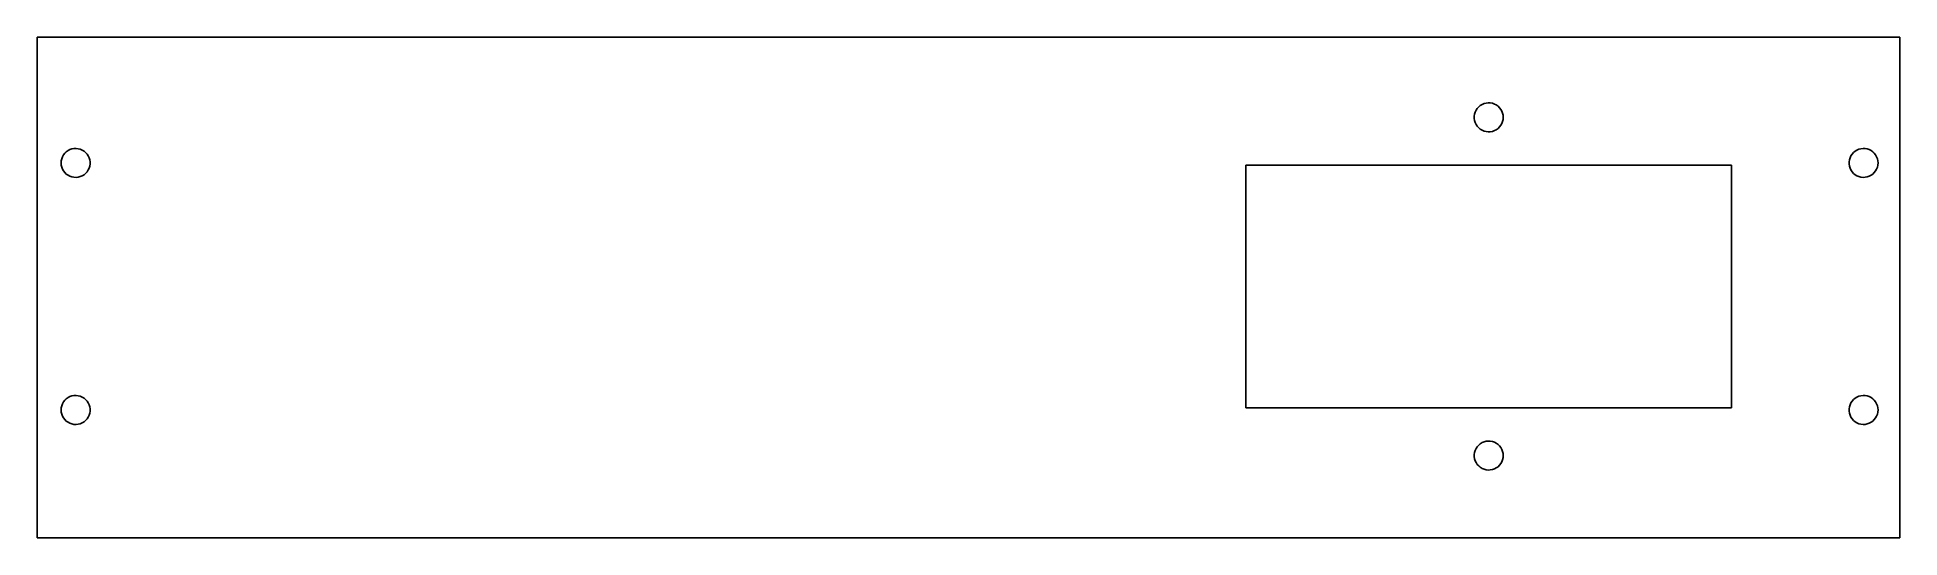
# Model space of a CAD drawing. Header units: metres. Extents: x 0 to 219, y 0 to 59.
import ezdxf

# ---------------------------------------------------------------- set-up
doc = ezdxf.new("R2010")
doc.units = ezdxf.units.M

msp = doc.modelspace()

# ---------------------------------------------------------------- linework, layer by layer
for p, q in [((218.65, 58.75), (0, 58.75)), ((0, 58.75), (0, 0)), ((218.65, 0), (218.65, 58.75)), ((168.918, 50.182), (169.054, 50.389)), ((169.054, 50.389), (169.22, 50.5738)), ((169.22, 50.5738), (169.411, 50.7326)), ((169.411, 50.7326), (169.623, 50.8619)), ((169.623, 50.8619), (169.851, 50.9589)), ((169.851, 50.9589), (170.091, 51.0217)), ((170.091, 51.0217), (170.338, 51.0489)), ((170.338, 51.0489), (170.586, 51.0398)), ((170.586, 51.0398), (170.83, 50.9947)), ((170.83, 50.9947), (171.065, 50.9146)), ((171.065, 50.9146), (171.286, 50.8011)), ((171.286, 50.8011), (171.487, 50.6567)), ((171.487, 50.6567), (171.666, 50.4844)), ((171.666, 50.4844), (171.818, 50.288)), ((168.705, 49.4741), (168.741, 49.7196)), ((168.705, 49.2259), (168.705, 49.4741)), ((168.741, 48.9804), (168.705, 49.2259)), ((168.741, 49.7196), (168.812, 49.9573)), ((168.812, 48.7427), (168.741, 48.9804)), ((168.812, 49.9573), (168.918, 50.182)), ((168.918, 48.518), (168.812, 48.7427)), ((169.054, 48.311), (168.918, 48.518)), ((169.22, 48.1262), (169.054, 48.311)), ((169.411, 47.9674), (169.22, 48.1262)), ((171.666, 48.2155), (171.487, 48.0433)), ((171.818, 48.412), (171.666, 48.2155)), ((171.818, 50.288), (171.939, 50.0716)), ((171.939, 48.6284), (171.818, 48.412)), ((171.939, 50.0716), (172.028, 49.8398)), ((172.028, 48.8602), (171.939, 48.6284)), ((172.028, 49.8398), (172.082, 49.5975)), ((172.082, 49.1025), (172.028, 48.8602)), ((172.082, 49.5975), (172.1, 49.35)), ((172.1, 49.35), (172.082, 49.1025)), ((169.623, 47.8381), (169.411, 47.9674)), ((169.851, 47.741), (169.623, 47.8381)), ((170.091, 47.6783), (169.851, 47.741)), ((170.338, 47.6511), (170.091, 47.6783)), ((170.586, 47.6602), (170.338, 47.6511)), ((170.83, 47.7053), (170.586, 47.6602)), ((171.065, 47.7854), (170.83, 47.7053)), ((171.286, 47.8989), (171.065, 47.7854)), ((171.487, 48.0433), (171.286, 47.8989)), ((2.79999, 44), (2.81812, 44.2475)), ((2.81812, 43.7525), (2.79999, 44)), ((2.81812, 44.2475), (2.87207, 44.4898)), ((2.87207, 43.5102), (2.81812, 43.7525)), ((2.87207, 44.4898), (2.96072, 44.7216)), ((2.96072, 44.7216), (3.0822, 44.938)), ((3.0822, 44.938), (3.23389, 45.1344)), ((3.23389, 45.1344), (3.41255, 45.3067)), ((3.41255, 45.3067), (3.6144, 45.4511)), ((3.6144, 45.4511), (3.83511, 45.5646)), ((3.83511, 45.5646), (4.07001, 45.6447)), ((4.07001, 45.6447), (4.31406, 45.6898)), ((4.31406, 45.6898), (4.56209, 45.6989)), ((4.56209, 45.6989), (4.80878, 45.6717)), ((4.80878, 45.6717), (5.04889, 45.6089)), ((5.04889, 45.6089), (5.2773, 45.5119)), ((5.2773, 45.5119), (5.48915, 45.3826)), ((5.48915, 45.3826), (5.67992, 45.2238)), ((5.67992, 45.2238), (5.84554, 45.039)), ((5.84554, 45.039), (5.98248, 44.832)), ((5.98248, 44.832), (6.08781, 44.6073)), ((6.08781, 44.6073), (6.15932, 44.3696)), ((6.15932, 44.3696), (6.19547, 44.1241)), ((6.19547, 43.8759), (6.15932, 43.6304)), ((6.19547, 44.1241), (6.19547, 43.8759)), ((141.9, 15.25), (141.9, 43.75)), ((141.9, 43.75), (198.9, 43.75)), ((198.9, 43.75), (198.9, 15.25)), ((212.705, 44.1241), (212.741, 44.3696)), ((212.705, 43.8759), (212.705, 44.1241)), ((212.741, 43.6304), (212.705, 43.8759)), ((212.741, 44.3696), (212.812, 44.6073)), ((212.812, 44.6073), (212.918, 44.832)), ((212.918, 44.832), (213.054, 45.039)), ((213.054, 45.039), (213.22, 45.2238)), ((213.22, 45.2238), (213.411, 45.3826)), ((213.411, 45.3826), (213.623, 45.5119)), ((213.623, 45.5119), (213.851, 45.6089)), ((213.851, 45.6089), (214.091, 45.6717)), ((214.091, 45.6717), (214.338, 45.6989)), ((214.338, 45.6989), (214.586, 45.6898)), ((214.586, 45.6898), (214.83, 45.6447)), ((214.83, 45.6447), (215.065, 45.5646)), ((215.065, 45.5646), (215.286, 45.4511)), ((215.286, 45.4511), (215.487, 45.3067)), ((215.487, 45.3067), (215.666, 45.1344)), ((215.666, 45.1344), (215.818, 44.938)), ((215.818, 44.938), (215.939, 44.7216)), ((215.939, 44.7216), (216.028, 44.4898)), ((216.028, 44.4898), (216.082, 44.2475)), ((216.082, 43.7525), (216.028, 43.5102)), ((216.082, 44.2475), (216.1, 44)), ((216.1, 44), (216.082, 43.7525)), ((2.96072, 43.2784), (2.87207, 43.5102)), ((3.0822, 43.062), (2.96072, 43.2784)), ((3.23389, 42.8656), (3.0822, 43.062)), ((3.41255, 42.6933), (3.23389, 42.8656)), ((3.6144, 42.5489), (3.41255, 42.6933)), ((3.83511, 42.4354), (3.6144, 42.5489)), ((4.07001, 42.3553), (3.83511, 42.4354)), ((4.31406, 42.3102), (4.07001, 42.3553)), ((4.56209, 42.3011), (4.31406, 42.3102)), ((4.80878, 42.3283), (4.56209, 42.3011)), ((5.04889, 42.3911), (4.80878, 42.3283)), ((5.2773, 42.4881), (5.04889, 42.3911)), ((5.48915, 42.6174), (5.2773, 42.4881)), ((5.67992, 42.7762), (5.48915, 42.6174)), ((5.84554, 42.961), (5.67992, 42.7762)), ((5.98248, 43.168), (5.84554, 42.961)), ((6.08781, 43.3927), (5.98248, 43.168)), ((6.15932, 43.6304), (6.08781, 43.3927)), ((212.812, 43.3927), (212.741, 43.6304)), ((212.918, 43.168), (212.812, 43.3927)), ((213.054, 42.961), (212.918, 43.168)), ((213.22, 42.7762), (213.054, 42.961)), ((213.411, 42.6174), (213.22, 42.7762)), ((213.623, 42.4881), (213.411, 42.6174)), ((213.851, 42.3911), (213.623, 42.4881)), ((214.091, 42.3283), (213.851, 42.3911)), ((214.338, 42.3011), (214.091, 42.3283)), ((214.586, 42.3102), (214.338, 42.3011)), ((214.83, 42.3553), (214.586, 42.3102)), ((215.065, 42.4354), (214.83, 42.3553)), ((215.286, 42.5489), (215.065, 42.4354)), ((215.487, 42.6933), (215.286, 42.5489)), ((215.666, 42.8656), (215.487, 42.6933)), ((215.818, 43.062), (215.666, 42.8656)), ((215.939, 43.2784), (215.818, 43.062)), ((216.028, 43.5102), (215.939, 43.2784)), ((2.81812, 15.2475), (2.87207, 15.4898)), ((2.87207, 15.4898), (2.96072, 15.7216)), ((2.96072, 15.7216), (3.0822, 15.938)), ((3.0822, 15.938), (3.23389, 16.1344)), ((3.23389, 16.1344), (3.41255, 16.3067)), ((3.41255, 16.3067), (3.6144, 16.4511)), ((3.6144, 16.4511), (3.83511, 16.5646)), ((3.83511, 16.5646), (4.07001, 16.6447)), ((4.07001, 16.6447), (4.31406, 16.6898)), ((4.31406, 16.6898), (4.56209, 16.6989)), ((4.56209, 16.6989), (4.80878, 16.6717)), ((4.80878, 16.6717), (5.04889, 16.6089)), ((5.04889, 16.6089), (5.2773, 16.5119)), ((5.2773, 16.5119), (5.48915, 16.3826)), ((5.48915, 16.3826), (5.67992, 16.2238)), ((5.67992, 16.2238), (5.84554, 16.039)), ((5.84554, 16.039), (5.98248, 15.832)), ((5.98248, 15.832), (6.08781, 15.6073)), ((6.08781, 15.6073), (6.15932, 15.3696)), ((6.15932, 15.3696), (6.19547, 15.1241)), ((212.705, 15.1241), (212.741, 15.3696)), ((212.741, 15.3696), (212.812, 15.6073)), ((212.812, 15.6073), (212.918, 15.832)), ((212.918, 15.832), (213.054, 16.039)), ((213.054, 16.039), (213.22, 16.2238)), ((213.22, 16.2238), (213.411, 16.3826)), ((213.411, 16.3826), (213.623, 16.5119)), ((213.623, 16.5119), (213.851, 16.6089)), ((213.851, 16.6089), (214.091, 16.6717)), ((214.091, 16.6717), (214.338, 16.6989)), ((214.338, 16.6989), (214.586, 16.6898)), ((214.586, 16.6898), (214.83, 16.6447)), ((214.83, 16.6447), (215.065, 16.5646)), ((215.065, 16.5646), (215.286, 16.4511)), ((215.286, 16.4511), (215.487, 16.3067)), ((215.487, 16.3067), (215.666, 16.1344)), ((215.666, 16.1344), (215.818, 15.938)), ((215.818, 15.938), (215.939, 15.7216)), ((215.939, 15.7216), (216.028, 15.4898)), ((216.028, 15.4898), (216.082, 15.2475)), ((2.79999, 15), (2.81812, 15.2475)), ((2.81812, 14.7525), (2.79999, 15)), ((2.87207, 14.5102), (2.81812, 14.7525)), ((2.96072, 14.2784), (2.87207, 14.5102)), ((3.0822, 14.062), (2.96072, 14.2784)), ((3.23389, 13.8656), (3.0822, 14.062)), ((3.41255, 13.6933), (3.23389, 13.8656)), ((3.6144, 13.5489), (3.41255, 13.6933)), ((3.83511, 13.4354), (3.6144, 13.5489)), ((4.07001, 13.3553), (3.83511, 13.4354)), ((4.31406, 13.3102), (4.07001, 13.3553)), ((4.56209, 13.3011), (4.31406, 13.3102)), ((4.80878, 13.3283), (4.56209, 13.3011)), ((5.04889, 13.3911), (4.80878, 13.3283)), ((5.2773, 13.4881), (5.04889, 13.3911)), ((5.48915, 13.6174), (5.2773, 13.4881)), ((5.67992, 13.7762), (5.48915, 13.6174)), ((5.84554, 13.961), (5.67992, 13.7762)), ((5.98248, 14.168), (5.84554, 13.961)), ((6.08781, 14.3927), (5.98248, 14.168)), ((6.15932, 14.6304), (6.08781, 14.3927)), ((6.19547, 14.8759), (6.15932, 14.6304)), ((6.19547, 15.1241), (6.19547, 14.8759)), ((198.9, 15.25), (141.9, 15.25)), ((212.705, 14.8759), (212.705, 15.1241)), ((212.741, 14.6304), (212.705, 14.8759)), ((212.812, 14.3927), (212.741, 14.6304)), ((212.918, 14.168), (212.812, 14.3927)), ((213.054, 13.961), (212.918, 14.168)), ((213.22, 13.7762), (213.054, 13.961)), ((213.411, 13.6174), (213.22, 13.7762)), ((213.623, 13.4881), (213.411, 13.6174)), ((213.851, 13.3911), (213.623, 13.4881)), ((214.091, 13.3283), (213.851, 13.3911)), ((214.338, 13.3011), (214.091, 13.3283)), ((214.586, 13.3102), (214.338, 13.3011)), ((214.83, 13.3553), (214.586, 13.3102)), ((215.065, 13.4354), (214.83, 13.3553)), ((215.286, 13.5489), (215.065, 13.4354)), ((215.487, 13.6933), (215.286, 13.5489)), ((215.666, 13.8656), (215.487, 13.6933)), ((215.818, 14.062), (215.666, 13.8656)), ((215.939, 14.2784), (215.818, 14.062)), ((216.028, 14.5102), (215.939, 14.2784)), ((216.082, 14.7525), (216.028, 14.5102)), ((216.082, 15.2475), (216.1, 15)), ((216.1, 15), (216.082, 14.7525)), ((169.22, 10.8738), (169.411, 11.0326)), ((169.411, 11.0326), (169.623, 11.1619)), ((169.623, 11.1619), (169.851, 11.2589)), ((169.851, 11.2589), (170.091, 11.3217)), ((170.091, 11.3217), (170.338, 11.3489)), ((170.338, 11.3489), (170.586, 11.3398)), ((170.586, 11.3398), (170.83, 11.2947)), ((170.83, 11.2947), (171.065, 11.2146)), ((171.065, 11.2146), (171.286, 11.1011)), ((171.286, 11.1011), (171.487, 10.9567)), ((171.487, 10.9567), (171.666, 10.7844)), ((168.705, 9.77408), (168.741, 10.0196)), ((168.705, 9.52589), (168.705, 9.77408)), ((168.741, 9.28036), (168.705, 9.52589)), ((168.741, 10.0196), (168.812, 10.2573)), ((168.812, 9.04269), (168.741, 9.28036)), ((168.812, 10.2573), (168.918, 10.482)), ((168.918, 8.81798), (168.812, 9.04269)), ((168.918, 10.482), (169.054, 10.689)), ((169.054, 8.61099), (168.918, 8.81798)), ((169.054, 10.689), (169.22, 10.8738)), ((171.666, 10.7844), (171.818, 10.588)), ((171.818, 10.588), (171.939, 10.3716)), ((171.939, 8.92842), (171.818, 8.71199)), ((171.939, 10.3716), (172.028, 10.1398)), ((172.028, 9.16022), (171.939, 8.92842)), ((172.028, 10.1398), (172.082, 9.89751)), ((172.082, 9.40247), (172.028, 9.16022)), ((172.082, 9.89751), (172.1, 9.64999)), ((172.1, 9.64999), (172.082, 9.40247)), ((169.22, 8.42616), (169.054, 8.61099)), ((169.411, 8.2674), (169.22, 8.42616)), ((169.623, 8.13811), (169.411, 8.2674)), ((169.851, 8.04105), (169.623, 8.13811)), ((170.091, 7.97827), (169.851, 8.04105)), ((170.338, 7.95113), (170.091, 7.97827)), ((170.586, 7.96019), (170.338, 7.95113)), ((170.83, 8.00526), (170.586, 7.96019)), ((171.065, 8.0854), (170.83, 8.00526)), ((171.286, 8.19888), (171.065, 8.0854)), ((171.487, 8.34329), (171.286, 8.19888)), ((171.666, 8.51555), (171.487, 8.34329)), ((171.818, 8.71199), (171.666, 8.51555)), ((0, 0), (218.65, 0))]:
    msp.add_line(p, q)

doc.saveas('drawing.dxf')
